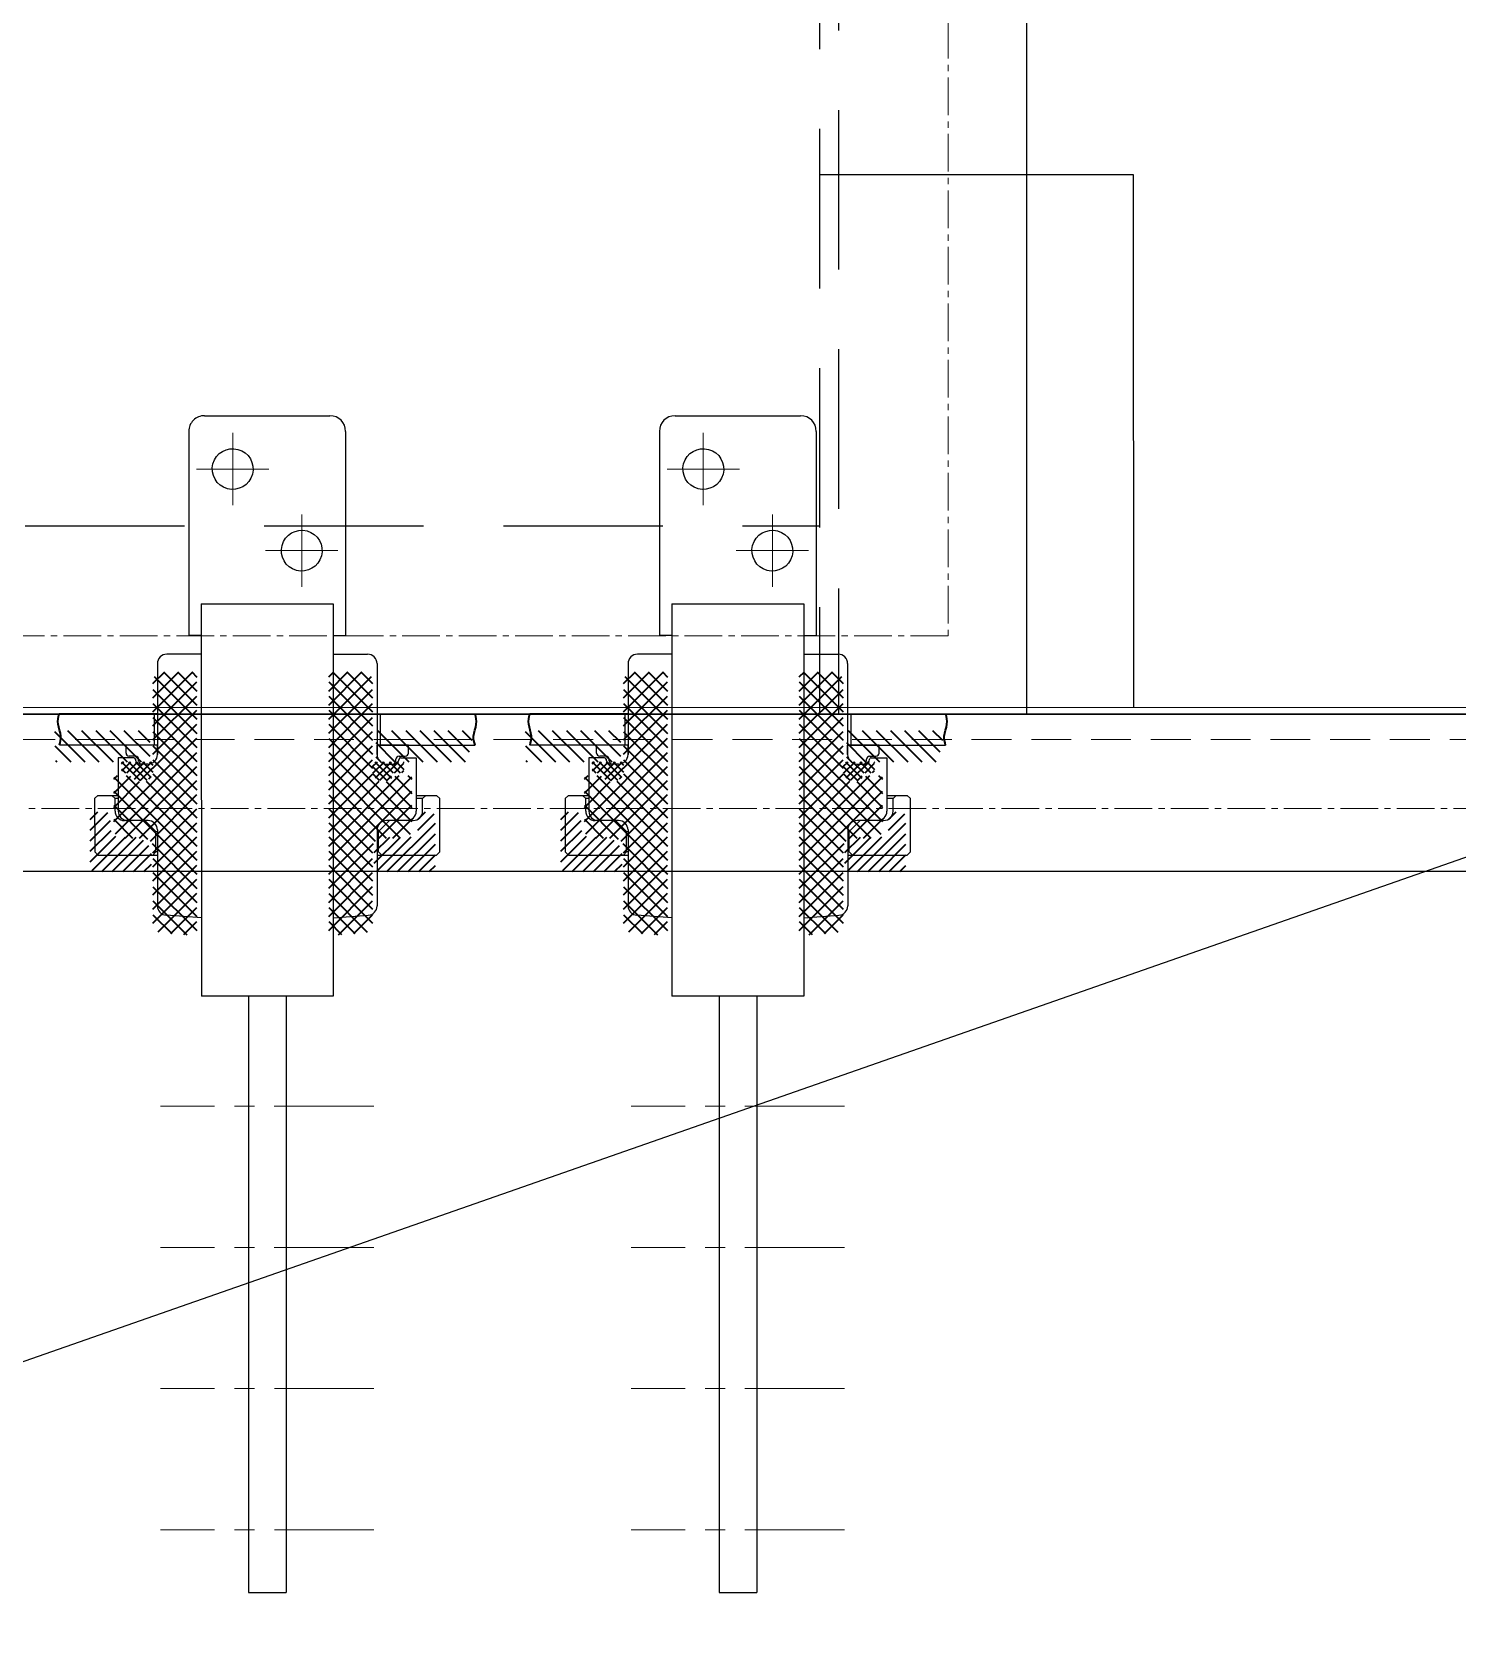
# Model space of a CAD drawing. Header units: millimetres. Extents: x -185079 to -2648, y 85916 to 249201.
# Drawn here: x -53204 to -52750, y 130030 to 130538 of the extents above; entities that cross this region are included whole.
import ezdxf

# ---------------------------------------------------------------- set-up
doc = ezdxf.new("R2010")
doc.units = ezdxf.units.MM
for name, pattern in [('CENTER', [50.800000000000004, 31.75, -6.35, 6.35, -6.35]), ('DASHED', [19.049999999999997, 12.7, -6.35]), ('HIDDEN', [9.524999999999999, 6.35, -3.175]), ('点画线', [18, 12, -2, 2, -2])]:
    doc.linetypes.add(name, pattern=pattern)
for name, color, linetype in [('01粗实线', 7, 'Continuous'), ('1', 4, 'Continuous'), ('2', 3, 'Continuous'), ('3', 6, 'HIDDEN')]:
    doc.layers.add(name, color=color, linetype=linetype)
for name, color, linetype, lineweight in [('04细虚线', 6, 'DASHED', 20), ('2细线层', 4, 'Continuous', 35), ('中心线', 1, 'CENTER', 20), ('中心线层', 1, '点画线', 18), ('粗实线', 7, 'Continuous', 25), ('细实线', 3, 'Continuous', 35)]:
    doc.layers.add(name, color=color, linetype=linetype, lineweight=lineweight)
pattern_1 = [(150.0300830919113, (-84910.80798536705, 112136.0755915615), (-0.7930280452064855, -1.375231896632701), []), (240.0300830919114, (-84910.80798536705, 112136.0755915615), (1.375231896632702, -0.793028045206486), [])]
pattern_2 = [(150.0300830919113, (-85055.67645543786, 112097.1766663922), (-0.7930280452064855, -1.375231896632701), []), (240.0300830919114, (-85055.67645543786, 112097.1766663922), (1.375231896632702, -0.793028045206486), [])]

msp = doc.modelspace()

# ---------------------------------------------------------------- hatches: boundary and pattern name
at = {"layer": '细实线', "extrusion": (-0.004685415688226631, -0.01745240643729068, 0.9998367168639968)}
h = msp.add_hatch(dxfattribs=at)
h.set_pattern_fill('ANSI37', color=256, scale=0.9999999999999993, angle=195.0300830919114)
h.set_pattern_definition([(240.0300830919114, (-86664.85169882781, 112068.0569015738), (2.750463793265403, -1.586056090412972), []), (330.0300830919113, (-86664.85169882781, 112068.0569015738), (1.586056090412971, 2.750463793265403), [])])
h.paths.add_polyline_path([(-85056.71226624606, 112077.8973760348), (-85050.434632543, 112079.5829961255, 0.4142135623699823), (-85048.31524164499, 112083.2583440303), (-85052.7237864975, 112099.6767706384), (-85057.55273549986, 112098.3801397994, 0.4142135624598431), (-85057.90596731621, 112097.7675818152, -0.4142135623758393), (-85058.96566276521, 112095.9299078628), (-85061.38013726639, 112095.2815924433, -0.4142135623689787), (-85065.0554851712, 112097.4009833413), (-85072.5759440373, 112125.4088875551, 0.4142135623937784), (-85076.2512919421, 112127.5282784531), (-85086.8749797473, 112124.6756906073), (-85065.09158165242, 112043.5493473677), (-85054.46918029031, 112047.2309436602, 0.3934789996721827), (-85052.55424133793, 112050.8434998063), (-85058.83165714408, 112074.22202813, -0.4142135623582685)])
h.paths.add_polyline_path([(-85127.43815136713, 112113.7839915599), (-85138.06183917234, 112110.9314037141, 0.4142135623758393), (-85140.18123007033, 112107.2560558093), (-85132.66077120425, 112079.2481515956, -0.4142135624154654), (-85134.7801621023, 112075.5728036908), (-85137.19463660345, 112074.9244882713, -0.4142135623020755), (-85139.03231055586, 112075.9841837204, 0.414213562329721), (-85139.64486854001, 112076.3374155367), (-85144.47381754236, 112075.0407846977), (-85140.06527268984, 112058.6223580897, 0.4142135623672381), (-85136.38992478503, 112056.5029671917), (-85130.11229108195, 112058.1885872823, -0.4142135623555243), (-85126.43694317715, 112056.0691963843), (-85120.159527371, 112032.6906680606, 0.3934789996865711), (-85116.69258556564, 112030.5232115746), (-85105.65475327226, 112032.6576483202)])
h = msp.add_hatch(dxfattribs=at)
h.set_pattern_fill('ANSI37', color=256, scale=0.9999999999999993, angle=195.0300830919114)
h.set_pattern_definition([(240.0300830919114, (-86519.98322875702, 112106.9558267431), (2.750463793265403, -1.586056090412972), []), (330.0300830919113, (-86519.98322875702, 112106.9558267431), (1.586056090412971, 2.750463793265403), [])])
h.paths.add_polyline_path([(-84911.84379617526, 112116.7963012042), (-84905.56616247218, 112118.4819212949, 0.4142135623582685), (-84903.44677157418, 112122.1572691997), (-84907.85531642669, 112138.5756958077), (-84912.68426542907, 112137.2790649687, 0.4142135624598431), (-84913.03749724542, 112136.6665069845, -0.4142135623855456), (-84914.0971926944, 112134.8288330322), (-84916.51166719559, 112134.1805176127, -0.4142135623613812), (-84920.18701510038, 112136.2999085107), (-84927.7074739665, 112164.3078127244, 0.4142135623906658), (-84931.38282187129, 112166.4272036224), (-84942.00650967649, 112163.5746157767), (-84920.22311158161, 112082.448272537), (-84909.6007102195, 112086.1298688295, 0.3934789996708596), (-84907.68577126713, 112089.7424249756), (-84913.96318707327, 112113.1209532994, -0.4142135623703508)])
h.paths.add_polyline_path([(-84982.56968129633, 112152.6829167292), (-84993.19336910153, 112149.8303288835, 0.4142135623744672), (-84995.31275999954, 112146.1549809787), (-84987.79230113345, 112118.147076765, -0.4142135624140933), (-84989.91169203148, 112114.4717288602), (-84992.32616653264, 112113.8234134407, -0.4142135623083007), (-84994.16384048507, 112114.8831088897, 0.4142135623544191), (-84994.7763984692, 112115.2363407061), (-84999.60534747154, 112113.9397098671), (-84995.19680261903, 112097.521283259, 0.414213562373095), (-84991.52145471424, 112095.401892361), (-84985.24382101116, 112097.0875124517, -0.4142135623496675), (-84981.56847310634, 112094.9681215536), (-84975.2910573002, 112071.5895932299, 0.3934789996833343), (-84971.82411549485, 112069.4221367439), (-84960.78628320145, 112071.5565734896)])
h = msp.add_hatch(dxfattribs=at)
h.set_pattern_fill('ANSI31', color=256, scale=0.9999999999999993, angle=285.0300830919114)
h.set_pattern_definition([(330.0300830919113, (-81357.20460205365, 106016.8354088026), (1.586056090412971, 2.750463793265403), [])])
edge = h.paths.add_edge_path()
edge.add_line((-85067.55199252637, 112110.5546938574), (-85064.95873084842, 112100.8967958527))
edge.add_line((-85064.95873084842, 112100.8967958527), (-85035.7618767793, 112108.7365020431))
edge.add_spline(control_points=[(-85035.7618767793, 112108.7365020431), (-85036.28094903064, 112109.5980069722), (-85037.3828670449, 112111.6480353858), (-85036.71061079841, 112115.2335707732), (-85037.72869547691, 112117.4363691096), (-85038.27098765485, 112118.4169955496)], knot_values=[0.4991349242523707, 0.4991349242523707, 0.4991349242523707, 0.4991349242523707, 2.849111683350642, 6.014083337597869, 8.642198821057882, 8.642198821057882, 8.642198821057882, 8.642198821057882], degree=3, periodic=0)
edge.add_line((-85038.27098765485, 112118.4169955496), (-85067.55199252637, 112110.5546938574))
edge = h.paths.add_edge_path()
edge.add_line((-85134.49559648243, 112082.2253117714), (-85137.08885816038, 112091.8832097761))
edge.add_line((-85137.08885816038, 112091.8832097761), (-85166.36986303191, 112084.0209080839))
edge.add_spline(control_points=[(-85166.36986303188, 112084.0209080839), (-85166.34801210288, 112082.9005369142), (-85166.12576245648, 112080.4840473077), (-85163.74789732562, 112077.7175061649), (-85163.67472927102, 112075.3912460241), (-85163.6924505515, 112074.3856055809)], knot_values=[0.4991349242523704, 0.4991349242523704, 0.4991349242523704, 0.4991349242523704, 3.127250407712383, 6.29222206195961, 8.642198821057882, 8.642198821057882, 8.642198821057882, 8.642198821057882], degree=3, periodic=0)
edge.add_line((-85163.69245055152, 112074.3856055809), (-85134.49559648243, 112082.2253117714))
h = msp.add_hatch(dxfattribs=at)
h.set_pattern_fill('ANSI31', color=256, scale=0.9999999999999993, angle=285.0300830919114)
h.set_pattern_definition([(330.0300830919113, (-81212.33613198285, 106055.7343339719), (1.586056090412971, 2.750463793265403), [])])
edge = h.paths.add_edge_path()
edge.add_line((-84922.68352245557, 112149.4536190267), (-84920.09026077762, 112139.795721022))
edge.add_line((-84920.09026077762, 112139.795721022), (-84890.89340670849, 112147.6354272124))
edge.add_spline(control_points=[(-84890.89340670849, 112147.6354272125), (-84891.41247895983, 112148.4969321415), (-84892.51439697409, 112150.5469605551), (-84891.84214072762, 112154.1324959426), (-84892.8602254061, 112156.335294279), (-84893.40251758404, 112157.315920719)], knot_values=[0.4991349242523707, 0.4991349242523707, 0.4991349242523707, 0.4991349242523707, 2.849111683350642, 6.014083337597869, 8.642198821057882, 8.642198821057882, 8.642198821057882, 8.642198821057882], degree=3, periodic=0)
edge.add_line((-84893.40251758404, 112157.3159207189), (-84922.68352245557, 112149.4536190267))
edge = h.paths.add_edge_path()
edge.add_line((-84989.62712641162, 112121.1242369407), (-84992.22038808957, 112130.7821349454))
edge.add_line((-84992.22038808957, 112130.7821349454), (-85021.5013929611, 112122.9198332532))
edge.add_spline(control_points=[(-85021.50139296107, 112122.9198332532), (-85021.47954203209, 112121.7994620835), (-85021.25729238568, 112119.3829724771), (-85018.87942725481, 112116.6164313343), (-85018.80625920021, 112114.2901711935), (-85018.8239804807, 112113.2845307502)], knot_values=[0.4991349242523704, 0.4991349242523704, 0.4991349242523704, 0.4991349242523704, 3.127250407712383, 6.29222206195961, 8.642198821057882, 8.642198821057882, 8.642198821057882, 8.642198821057882], degree=3, periodic=0)
edge.add_line((-85018.82398048072, 112113.2845307502), (-84989.62712641162, 112121.1242369407))
h = msp.add_hatch(dxfattribs=at)
h.set_pattern_fill('ANSI37', color=256, scale=0.4999999999999997, angle=105.0300830919113)
h.set_pattern_definition(pattern_2)
h.paths.add_polyline_path([(-85138.15757772968, 112076.5826268303), (-85138.02791464579, 112076.09973193, 0.4142135623824331), (-85136.80279867751, 112075.3932682973), (-85134.87121907658, 112075.9119206329, 0.4142135623789518), (-85132.75182817855, 112079.5872685377), (-85133.52980668194, 112082.4846379392), (-85143.18770468667, 112079.8913762612), (-85142.53938926716, 112077.47690176, 0.414213562373095), (-85141.31427329889, 112076.7704381273), (-85139.38269369796, 112077.2890904629, -0.4142135624000037)])
h = msp.add_hatch(dxfattribs=at)
h.set_pattern_fill('ANSI37', color=256, scale=0.4999999999999997, angle=105.0300830919113)
h.set_pattern_definition(pattern_2)
h.paths.add_polyline_path([(-85061.47119424067, 112095.6207093854), (-85059.53961463974, 112096.1393617211, 0.4142135623772114), (-85058.83315100706, 112097.3644776893), (-85058.96281409095, 112097.8473725896, -0.4142135623596406), (-85058.2563504583, 112099.0724885578), (-85056.32477085735, 112099.5911408934, 0.41421356240412), (-85055.61830722466, 112100.8162568617), (-85056.26662264415, 112103.2307313628), (-85065.92452064887, 112100.6374696849), (-85065.14654214549, 112097.7401002835, 0.4142135623641255)])
h = msp.add_hatch(dxfattribs=at)
h.set_pattern_fill('ANSI37', color=256, scale=0.4999999999999997, angle=105.0300830919113)
h.set_pattern_definition(pattern_1)
h.paths.add_polyline_path([(-84993.28910765887, 112115.4815519996), (-84993.159444575, 112114.9986570994, 0.4142135623865493), (-84991.9343286067, 112114.2921934667), (-84990.00274900577, 112114.8108458023, 0.4142135623789518), (-84987.88335810773, 112118.4861937071), (-84988.66133661114, 112121.3835631085), (-84998.31923461586, 112118.7903014305), (-84997.67091919636, 112116.3758269294, 0.4142135623596406), (-84996.4458032281, 112115.6693632967), (-84994.51422362716, 112116.1880156323, -0.41421356240412)])
h = msp.add_hatch(dxfattribs=at)
h.set_pattern_fill('ANSI37', color=256, scale=0.4999999999999997, angle=105.0300830919113)
h.set_pattern_definition(pattern_1)
h.paths.add_polyline_path([(-84916.60272416988, 112134.5196345548), (-84914.67114456894, 112135.0382868904, 0.4142135624082364), (-84913.96468093625, 112136.2634028586), (-84914.09434402015, 112136.7462977589, -0.414213562382433), (-84913.38788038748, 112137.9714137272), (-84911.45630078655, 112138.4900660627, 0.4142135623865494), (-84910.74983715385, 112139.715182031), (-84911.39815257335, 112142.1296565322), (-84921.05605057807, 112139.5363948542), (-84920.2780720747, 112136.6390254528, 0.4142135623654976)])
h = msp.add_hatch(dxfattribs=at)
h.set_pattern_fill('ANSI31', color=256, scale=0.7499999999999998, angle=195.0300830919114)
h.set_pattern_definition([(240.0300830919114, (-85011.67119965708, 112195.9013251464), (2.062847844949053, -1.189542067809728), [])])
edge = h.paths.add_edge_path()
edge.add_line((-85042.2001797869, 112089.4055664328), (-85043.4252957552, 112090.1120300654))
edge.add_line((-85043.4252957552, 112090.1120300654), (-85046.8055600568, 112089.2043884781))
edge.add_line((-85046.8055600568, 112089.2043884781), (-85047.51202368952, 112087.9792725099))
edge.add_line((-85047.51202368952, 112087.9792725099), (-85046.47471901831, 112084.116113308))
edge.add_arc((-85049.37208841974, 112083.3381348046), 2.999999999999956, 285.03008309200357, 15.030083092006521, ccw=False)
edge.add_line((-85048.59410991635, 112080.4407654032), (-85055.83753341991, 112078.4958191447))
edge.add_line((-85055.83753341991, 112078.4958191447), (-85058.31015613426, 112074.2079132558))
edge.add_line((-85058.31015613426, 112074.2079132558), (-85056.62453604357, 112067.9302795527))
edge.add_line((-85056.62453604357, 112067.9302795527), (-85055.39942007532, 112067.22381592))
edge.add_line((-85055.39942007532, 112067.22381592), (-85038.49809856706, 112071.7620238565))
edge.add_line((-85038.49809856706, 112071.7620238565), (-85037.79163493439, 112072.9871398247))
edge.add_line((-85037.79163493439, 112072.9871398247), (-85042.2001797869, 112089.4055664328))
edge = h.paths.add_edge_path()
edge.add_line((-85147.73059420616, 112062.1048039434), (-85148.43705783885, 112060.8796879752))
edge.add_line((-85148.43705783885, 112060.8796879752), (-85144.02851298633, 112044.4612613672))
edge.add_line((-85144.02851298633, 112044.4612613672), (-85142.80339701804, 112043.7547977345))
edge.add_line((-85142.80339701804, 112043.7547977345), (-85125.90207550979, 112048.2930056709))
edge.add_line((-85125.90207550979, 112048.2930056709), (-85125.1956118771, 112049.5181216392))
edge.add_line((-85125.1956118771, 112049.5181216392), (-85126.8812319678, 112055.7957553423))
edge.add_line((-85126.8812319678, 112055.7957553423), (-85131.16913785673, 112058.2683780566))
edge.add_line((-85131.16913785673, 112058.2683780566), (-85137.44677155979, 112056.5827579659))
edge.add_arc((-85138.22475006318, 112059.4801273673), 2.999999999999998, 195.0300830920065, 285.0300830920065, ccw=False)
edge.add_line((-85141.1221194646, 112058.7021488639), (-85142.15942413578, 112062.5653080659))
edge.add_line((-85142.15942413578, 112062.5653080659), (-85143.38454010405, 112063.2717716985))
edge.add_line((-85143.38454010405, 112063.2717716985), (-85147.73059420616, 112062.1048039434))
h = msp.add_hatch(dxfattribs=at)
h.set_pattern_fill('ANSI31', color=256, scale=0.7499999999999998, angle=195.0300830919114)
h.set_pattern_definition([(240.0300830919114, (-84866.80272958628, 112234.8002503158), (2.062847844949053, -1.189542067809728), [])])
edge = h.paths.add_edge_path()
edge.add_line((-84897.33170971609, 112128.3044916021), (-84898.55682568438, 112129.0109552348))
edge.add_line((-84898.55682568438, 112129.0109552348), (-84901.937089986, 112128.1033136475))
edge.add_line((-84901.937089986, 112128.1033136475), (-84902.64355361872, 112126.8781976792))
edge.add_line((-84902.64355361872, 112126.8781976792), (-84901.6062489475, 112123.0150384774))
edge.add_arc((-84904.50361834894, 112122.2370599739), 2.999999999999956, 285.03008309200357, 15.030083092006521, ccw=False)
edge.add_line((-84903.72563984554, 112119.3396905725), (-84910.9690633491, 112117.3947443141))
edge.add_line((-84910.9690633491, 112117.3947443141), (-84913.44168606345, 112113.1068384251))
edge.add_line((-84913.44168606345, 112113.1068384251), (-84911.75606597276, 112106.829204722))
edge.add_line((-84911.75606597276, 112106.829204722), (-84910.53095000453, 112106.1227410894))
edge.add_line((-84910.53095000453, 112106.1227410894), (-84893.62962849624, 112110.6609490258))
edge.add_line((-84893.62962849624, 112110.6609490258), (-84892.92316486358, 112111.8860649941))
edge.add_line((-84892.92316486358, 112111.8860649941), (-84897.33170971609, 112128.3044916021))
edge = h.paths.add_edge_path()
edge.add_line((-85002.86212413537, 112101.0037291128), (-85003.56858776804, 112099.7786131445))
edge.add_line((-85003.56858776804, 112099.7786131445), (-84999.16004291552, 112083.3601865365))
edge.add_line((-84999.16004291552, 112083.3601865365), (-84997.93492694723, 112082.6537229038))
edge.add_line((-84997.93492694723, 112082.6537229038), (-84981.03360543898, 112087.1919308403))
edge.add_line((-84981.03360543898, 112087.1919308403), (-84980.32714180631, 112088.4170468086))
edge.add_line((-84980.32714180631, 112088.4170468086), (-84982.012761897, 112094.6946805116))
edge.add_line((-84982.012761897, 112094.6946805116), (-84986.30066778592, 112097.167303226))
edge.add_line((-84986.30066778592, 112097.167303226), (-84992.57830148897, 112095.4816831353))
edge.add_arc((-84993.35627999238, 112098.3790525367), 2.999999999999998, 195.0300830920065, 285.0300830920065, ccw=False)
edge.add_line((-84996.2536493938, 112097.6010740333), (-84997.29095406499, 112101.4642332352))
edge.add_line((-84997.29095406499, 112101.4642332352), (-84998.51607003325, 112102.1706968678))
edge.add_line((-84998.51607003325, 112102.1706968678), (-85002.86212413537, 112101.0037291128))

# ---------------------------------------------------------------- linework, layer by layer
at = {"layer": '01粗实线', "color": 2, "lineweight": -3, "ltscale": 20, "extrusion": (-0.004685415688226634, -0.01745240643729067, 0.9998367168639968)}
msp.add_line((-52867.80632182639, 130320.7415336743, 1725.285546016996), (-54357.75216209405, 130320.7415336743, 1718.30339033412), dxfattribs=at)
at = {"layer": '01粗实线', "lineweight": -3, "ltscale": 2, "extrusion": (-0.00468541568822663, -0.01745240643729067, 0.9998367168639968)}
for p, q in [((-53134.82866456926, 130230.9008689841, 1722.466039183303), (-53134.81312556463, 130040.9298069044, 1719.150118369311)), ((-53122.82879632886, 130230.9008689841, 1722.522272736203), (-53122.81325732422, 130040.9298069044, 1719.206351922212)), ((-52984.830311564, 130230.9008689841, 1723.168958591982), (-52984.81477255937, 130040.9298069044, 1719.85303777799)), ((-52972.8304433236, 130230.9008689841, 1723.225192144882), (-52972.81490431896, 130040.9298069044, 1719.909271330891)), ((-53134.81312556463, 130040.9298069044, 1719.150118369312), (-53122.81325732422, 130040.9298069044, 1719.206351922213)), ((-52984.81477255937, 130040.9298069044, 1719.853037777991), (-52972.81490431896, 130040.9298069044, 1719.909271330892))]:
    msp.add_line(p, q, dxfattribs=at)
at = {"layer": '04细虚线', "linetype": 'DASHED', "extrusion": (-0.004685415688226634, -0.01745240643729067, 0.9998367168639968)}
msp.add_line((-54599.78665025403, 130312.7427521131, 1717.029552163105), (-52625.80832470373, 130312.7427521131, 1726.279971615354), dxfattribs=at)
at = {"layer": '1', "lineweight": -3, "ltscale": 3, "transparency": 33554687, "extrusion": (-0.004685415688226634, -0.01745240643729067, 0.9998367168639968)}
for p, q in [((-52610.80930724552, 130322.7412290644, 1726.524785704578), (-54614.78733259151, 130323.0981458592, 1717.140012307496)), ((-52612.80912171713, 130320.7415336741, 1726.48050901614), (-54612.78719098293, 130321.0984504688, 1717.114480136691))]:
    msp.add_line(p, q, dxfattribs=at)
at = {"layer": '1', "color": 3, "lineweight": -3, "ltscale": 2, "extrusion": (-0.004685415688226648, -0.01745240643729063, 0.9998367168639968), "elevation": 1.311263986281119e-08}
msp.add_lwpolyline([(-89340.74435583597, 116693.2017122206), (-79605.60479144276, 119307.2036772036), (-77739.80294518075, 112358.532017356), (-87474.94250957393, 109744.530052373)], close=True, dxfattribs=at)
at = {"layer": '1', "lineweight": -3, "ltscale": 2, "extrusion": (-0.004685415688226648, -0.01745240643729063, 0.9998367168639968), "elevation": 1.311264075806094e-08}
msp.add_lwpolyline([(-87231.2481748564, 109916.2399077064), (-77857.25883072625, 112433.2686984296), (-79666.37327405855, 119170.8235395233), (-89040.36261818874, 116653.7947488001), (-87231.2481748564, 109916.2399077064)], dxfattribs=at)
at = {"layer": '2', "color": 2, "lineweight": -3, "ltscale": 20, "extrusion": (-0.004685415688226634, -0.01745240643729067, 0.9998367168639968)}
for p, q in [((-52952.80053959391, 130492.705727756, 1727.888926871625), (-52852.80163759041, 130492.7057277559, 1728.357539812466)), ((-52852.80163759041, 130492.7057277559, 1728.357539812466), (-52852.75754039907, 130323.0693020554, 1725.396699122889)), ((-54612.73010558682, 129623.2047592496, 1704.932834198974), (-52610.80930724553, 130322.7412290645, 1726.524785704582)), ((-54272.77201042879, 130320.7415336743, 1718.70162269455), (-52952.78647349159, 130320.7415336743, 1724.887313656568))]:
    msp.add_line(p, q, dxfattribs=at)
at = {"layer": '2细线层', "lineweight": -3, "ltscale": 3}
msp.add_line((-52886.85148057793, 131106.6218220672, 1738.914039038566), (-52886.78719816897, 130320.7415336745, 1725.196598197531), dxfattribs=at)
at = {"layer": '3', "ltscale": 8}
for p, q in [((-52946.84591472607, 131046.6309603578, 1737.585738385428), (-52946.78653937147, 130320.7415336743, 1724.915430433018)), ((-52952.84535814087, 131040.6318741869, 1737.452908320116), (-52952.78647349167, 130320.7415336743, 1724.887313656568))]:
    msp.add_line(p, q, dxfattribs=at)
at = {"layer": '3', "ltscale": 8, "extrusion": (-0.004685415688226634, -0.01745240643729067, 0.9998367168639968)}
msp.add_line((-54272.77691748296, 130380.7323953836, 1719.748755583179), (-52952.79138054567, 130380.7323953837, 1725.934446545197), dxfattribs=at)
at = {"layer": '中心线', "extrusion": (-0.00468541568822663, -0.01745240643729067, 0.9998367168639968)}
for p, q in [((-53139.84328969732, 130410.3705674552, 1725.575229379279), (-53139.84140865989, 130387.3740704666, 1725.173828438637)), ((-52989.84493669207, 130410.3705674552, 1726.278148787958), (-52989.84305565464, 130387.3740704666, 1725.876747847316)), ((-53151.34222290899, 130398.8723189609, 1725.32063842076), (-53128.3424754482, 130398.8723189609, 1725.428419397153)), ((-53001.34386990374, 130398.8723189609, 1726.023557829439), (-52978.34412244294, 130398.8723189609, 1726.131338805832)), ((-53117.84140486646, 130384.3745273811, 1725.224566641191), (-53117.83952382902, 130361.3780303925, 1724.823165700551)), ((-52967.8430518612, 130384.3745273811, 1725.92748604987), (-52967.84117082377, 130361.3780303925, 1725.52608510923)), ((-53129.34033807809, 130372.8762788868, 1724.969975682674), (-53106.3405906173, 130372.8762788868, 1725.077756659068)), ((-52979.34198507284, 130372.8762788868, 1725.672895091353), (-52956.34223761204, 130372.8762788868, 1725.780676067747)), ((-53094.82624131964, 130195.9061996536, 1722.042656841273), (-53162.82549468202, 130195.9061996536, 1721.724000041497)), ((-52944.82788831438, 130195.9061996536, 1722.745576249952), (-53012.82714167677, 130195.9061996536, 1722.426919450176)), ((-53094.82256102905, 130150.9130533716, 1721.2573071748), (-53162.82181439144, 130150.9130533716, 1720.938650375026)), ((-52944.8242080238, 130150.9130533715, 1721.960226583479), (-53012.82346138619, 130150.9130533715, 1721.641569783705)), ((-53094.81888073847, 130105.9199070895, 1720.471957508328), (-53162.81813410086, 130105.9199070895, 1720.153300708554)), ((-52944.82052773322, 130105.9199070895, 1721.174876917007), (-53012.8197810956, 130105.9199070895, 1720.856220117233)), ((-53094.81520044793, 130060.9267608075, 1719.686607841855), (-53162.81445381031, 130060.9267608075, 1719.367951042082)), ((-52944.81684744268, 130060.9267608074, 1720.389527250534), (-53012.81610080505, 130060.9267608074, 1720.070870450761))]:
    msp.add_line(p, q, dxfattribs=at)
at = {"layer": '中心线层', "extrusion": (-0.009372155909799923, -1.148386941096646e-15, 0.9999560803823349)}
msp.add_line((-52911.84916147279, 131081.6256296884, 1738.360580433096), (-52911.78896827573, 130345.7377260532, 1725.515750332578), dxfattribs=at)
at = {"layer": '中心线层'}
msp.add_line((-52911.78896827573, 130345.7377260532, 1725.515750332578), (-54313.77360485626, 130345.7377260532, 1718.94579675907), dxfattribs=at)
at = {"layer": '中心线层', "extrusion": (-0.004685415688226634, -0.01745240643729067, 0.9998367168639968)}
msp.add_line((-54604.784796101, 130290.7461028197, 1716.622172790233), (-52612.80666819008, 130290.7461028197, 1725.956942571833), dxfattribs=at)
at = {"layer": '粗实线', "extrusion": (-0.00468541568822663, -0.01745240643729067, 0.9998367168639968)}
for p, q in [((-53148.8436406909, 130415.8697297786, 1725.62904139606), (-53108.84407988949, 130415.8697297786, 1725.816486572396)), ((-52998.84528768565, 130415.8697297785, 1726.331960804739), (-52958.84572688423, 130415.8697297785, 1726.519405981075)), ((-53153.84317686992, 130410.8704913028, 1725.518349674964), (-53153.83786089464, 130345.8803911176, 1724.383955712284)), ((-53103.84372586817, 130410.8704913028, 1725.752656145387), (-53103.83840989287, 130345.8803911176, 1724.618262182705)), ((-53003.84482386467, 130410.8704913027, 1726.221269083643), (-53003.83950788938, 130345.8803911176, 1725.086875120963)), ((-52953.84537286291, 130410.8704913028, 1726.455575554066), (-52953.84005688761, 130345.8803911176, 1725.321181591384)), ((-53149.83872265686, 130355.8788680692, 1724.577222378022), (-53149.83751057548, 130341.0606480752, 1724.318572225906)), ((-53149.83872265686, 130355.8788680692, 1724.577222378022), (-53107.83918381535, 130355.8788680692, 1724.774039813176)), ((-53107.83918381535, 130355.8788680692, 1724.774039813176), (-53107.83787550995, 130339.8842677561, 1724.494856091672)), ((-52999.8403696516, 130355.8788680692, 1725.280141786701), (-52999.83915757023, 130341.0606480752, 1725.021491634585)), ((-52999.8403696516, 130355.8788680692, 1725.280141786701), (-52957.84083081009, 130355.8788680692, 1725.476959221855)), ((-52957.84083081009, 130355.8788680692, 1725.476959221855), (-52957.8395225047, 130339.8842677561, 1725.197775500351)), ((-53149.83790481451, 130345.8803911176, 1724.402700229917), (-53153.83786089464, 130345.8803911176, 1724.383955712284)), ((-53107.83836597303, 130345.8803911176, 1724.59951766507), (-53103.83840989287, 130345.8803911176, 1724.618262182705)), ((-52999.83955180926, 130345.8803911176, 1725.105619638596), (-53003.83950788938, 130345.8803911176, 1725.086875120963)), ((-52957.84001296778, 130345.8803911176, 1725.302437073749), (-52953.84005688761, 130345.8803911176, 1725.321181591384)), ((-53152.83738141152, 130339.8842677561, 1724.283980268292), (-53160.83729357181, 130339.8842677561, 1724.246491233025)), ((-53149.83741435144, 130339.8842677562, 1724.298038656518), (-53160.83729357181, 130339.8842677561, 1724.246491233025)), ((-53107.83787550995, 130339.8842677561, 1724.494856091673), (-53096.83799628954, 130339.8842677561, 1724.546403515165)), ((-53104.83790844983, 130339.8842677561, 1724.508914479899), (-53096.83799628954, 130339.8842677561, 1724.546403515165)), ((-53002.83902840626, 130339.8842677561, 1724.986899676971), (-53010.83894056655, 130339.8842677561, 1724.949410641704)), ((-52999.83906134618, 130339.8842677561, 1725.000958065197), (-53010.83894056655, 130339.8842677561, 1724.949410641704)), ((-52957.8395225047, 130339.8842677561, 1725.197775500352), (-52946.83964328429, 130339.8842677561, 1725.249322923844)), ((-52954.83955544457, 130339.8842677561, 1725.211833888578), (-52946.83964328429, 130339.8842677561, 1725.249322923844)), ((-53163.83701527922, 130336.8847246707, 1724.180076200368), (-53163.83464353641, 130307.8891415111, 1723.673961970864)), ((-53093.83778387675, 130336.8847246706, 1724.508105258958), (-53093.83541213394, 130307.8891415111, 1724.001991029453)), ((-53013.83866227396, 130336.8847246706, 1724.882995609047), (-53013.83629053115, 130307.8891415111, 1724.376881379543)), ((-52943.83943087149, 130336.8847246706, 1725.211024667637), (-52943.83705912868, 130307.8891415111, 1724.704910438132)), ((-53163.83570673145, 130320.8871615481, 1723.900840763401), (-53195.15355927913, 130320.8871615481, 1723.754079642136)), ((-53164.83569575149, 130320.8871615481, 1723.896154633992), (-53164.83487790915, 130310.8886845966, 1723.721632485887)), ((-53093.83647532898, 130320.8871615481, 1724.22886982199), (-53062.51862278128, 130320.8871615482, 1724.375630943256)), ((-53092.83648630894, 130320.8871615481, 1724.2335559514), (-53092.83566846661, 130310.8886845966, 1724.059033803295)), ((-53013.83735372619, 130320.8871615481, 1724.60376017208), (-53045.15520627388, 130320.8871615481, 1724.456999050815)), ((-53014.83734274624, 130320.8871615481, 1724.599074042671), (-53014.83652490389, 130310.8886845966, 1724.424551894566)), ((-52943.83812232372, 130320.8871615481, 1724.931789230669), (-52912.52026977603, 130320.8871615481, 1725.078550351935)), ((-52942.83813330368, 130320.8871615481, 1724.936475360079), (-52942.83731546135, 130310.8886845966, 1724.761953211974)), ((-53163.83488888909, 130310.8886845966, 1723.726318615296), (-53195.06561080196, 130310.8886845966, 1723.579965803944)), ((-53173.83457462885, 130308.3890653587, 1723.635826784186), (-53173.83477908946, 130310.8886845966, 1723.679457321211)), ((-53170.83452578454, 130307.3892176635, 1723.632432957601), (-53172.8345038246, 130307.3892176635, 1723.623060698783)), ((-53163.83464353641, 130307.8891415111, 1723.673961970864), (-53163.83488888909, 130310.8886845966, 1723.726318615296)), ((-53093.83565748662, 130310.8886845966, 1724.054347673886), (-53062.60493557378, 130310.8886845966, 1724.200700485238)), ((-53093.83565748662, 130310.8886845966, 1724.054347673886), (-53062.60493557378, 130310.8886845966, 1724.200700485237)), ((-53083.83576728628, 130310.8886845966, 1724.10120896797), (-53093.83565748662, 130310.8886845966, 1724.054347673886)), ((-53093.83541213394, 130307.8891415111, 1724.001991029453), (-53093.83565748662, 130310.8886845966, 1724.054347673886)), ((-53086.83544810157, 130307.3892176635, 1724.026067827909), (-53084.8354700615, 130307.3892176636, 1724.035440086726)), ((-53083.83556282568, 130308.3890653587, 1724.057578430944), (-53083.83576728628, 130310.8886845966, 1724.10120896797)), ((-53013.83653588383, 130310.8886845966, 1724.429238023975), (-53045.06725779671, 130310.8886845965, 1724.282885212623)), ((-53023.8362216236, 130308.3890653587, 1724.338746192865), (-53023.83642608421, 130310.8886845965, 1724.38237672989)), ((-53020.83617277928, 130307.3892176635, 1724.33535236628), (-53022.83615081935, 130307.3892176635, 1724.325980107462)), ((-53013.83629053115, 130307.8891415111, 1724.376881379543), (-53013.83653588383, 130310.8886845966, 1724.429238023975)), ((-52943.83730448136, 130310.8886845966, 1724.757267082565), (-52912.60658256852, 130310.8886845965, 1724.903619893917)), ((-52943.83730448136, 130310.8886845966, 1724.757267082565), (-52912.60658256852, 130310.8886845966, 1724.903619893916)), ((-52933.83741428102, 130310.8886845966, 1724.804128376649), (-52943.83730448136, 130310.8886845966, 1724.757267082565)), ((-52943.83705912868, 130307.8891415111, 1724.704910438132), (-52943.83730448136, 130310.8886845966, 1724.757267082565)), ((-52936.83709509631, 130307.3892176635, 1724.728987236588), (-52934.83711705625, 130307.3892176635, 1724.738359495405)), ((-52933.83720982043, 130308.3890653586, 1724.760497839623), (-52933.83741428102, 130310.8886845966, 1724.804128376649)), ((-53176.33442450261, 130306.889293816, 1723.597933138449), (-53176.3330341706, 130289.8918829983, 1723.30124548667)), ((-53171.33447940243, 130306.889293816, 1723.621363785491), (-53176.33442450261, 130306.889293816, 1723.597933138449)), ((-53169.83441408812, 130305.8894461208, 1723.610940764794), (-53169.83445498024, 130306.3893699684, 1723.619666872198)), ((-53166.83436524381, 130304.8895984256, 1723.607546938207), (-53169.33433779387, 130304.8895984257, 1723.595831614687)), ((-53166.83436524381, 130304.8895984256, 1723.607546938207), (-53169.33433779387, 130304.8895984257, 1723.595831614687)), ((-53090.8351997211, 130304.8895984256, 1723.963692773247), (-53088.33522717103, 130304.8895984257, 1723.97540809677)), ((-53090.83519972111, 130304.8895984256, 1723.963692773247), (-53088.33522717103, 130304.8895984257, 1723.97540809677)), ((-53087.83531444527, 130305.8894461208, 1723.995203376285), (-53087.83535533736, 130306.3893699684, 1724.00392948369)), ((-53086.33541269945, 130306.889293816, 1724.019684785207), (-53081.33546759927, 130306.889293816, 1724.043115432249)), ((-53081.33546759927, 130306.889293816, 1724.043115432249), (-53081.33407726725, 130289.8918829983, 1723.746427780471)), ((-53026.33607149735, 130306.889293816, 1724.300852547128), (-53026.33468116535, 130289.8918829983, 1724.004164895349)), ((-53021.33612639717, 130306.8892938159, 1724.32428319417), (-53026.33607149735, 130306.889293816, 1724.300852547128)), ((-53019.83606108287, 130305.8894461208, 1724.313860173473), (-53019.83610197499, 130306.3893699684, 1724.322586280877)), ((-53016.83601223855, 130304.8895984256, 1724.310466346886), (-53019.33598478862, 130304.8895984256, 1724.298751023366)), ((-53016.83601223855, 130304.8895984256, 1724.310466346886), (-53019.33598478862, 130304.8895984256, 1724.298751023366)), ((-52940.83684671584, 130304.8895984256, 1724.666612181926), (-52938.33687416578, 130304.8895984256, 1724.678327505449)), ((-52940.83684671586, 130304.8895984256, 1724.666612181926), (-52938.33687416578, 130304.8895984256, 1724.678327505449)), ((-52937.83696144001, 130305.8894461208, 1724.698122784964), (-52937.8370023321, 130306.3893699684, 1724.706848892369)), ((-52936.3370596942, 130306.8892938159, 1724.722604193886), (-52931.33711459402, 130306.889293816, 1724.746034840928)), ((-52931.33711459402, 130306.889293816, 1724.746034840928), (-52931.335724262, 130289.8918829983, 1724.44934718915)), ((-53183.83327895781, 130293.891273779, 1723.335908375349), (-53182.83337172201, 130294.8911214741, 1723.358046719568)), ((-53183.83327895781, 130293.891273779, 1723.335908375349), (-53183.83188862581, 130276.8938629613, 1723.039220723571)), ((-53182.83337172201, 130294.8911214741, 1723.358046719568), (-53176.33344309179, 130294.8911214741, 1723.388506560722)), ((-53178.33342113186, 130294.8911214741, 1723.379134301906), (-53177.33335032758, 130293.891273779, 1723.366368216505)), ((-53176.33336130755, 130293.891273779, 1723.371054345913), (-53177.33335032758, 130293.891273779, 1723.366368216505)), ((-53177.33302319064, 130289.8918829983, 1723.296559357261), (-53177.33335032758, 130293.891273779, 1723.366368216505)), ((-53081.33448618844, 130294.8911214741, 1723.833688854524), (-53074.83455755821, 130294.8911214741, 1723.864148695679)), ((-53079.33442636412, 130293.8912737789, 1723.825608898531), (-53081.3344044042, 130293.8912737789, 1723.816236639713)), ((-53078.33451912833, 130294.8911214741, 1723.847747242749), (-53079.33442636412, 130293.8912737789, 1723.825608898531)), ((-53079.33409922718, 130289.8918829983, 1723.755800039288), (-53079.33442636412, 130293.8912737789, 1723.825608898531)), ((-53073.83448675393, 130293.8912737789, 1723.851382610277), (-53074.83455755821, 130294.8911214741, 1723.864148695679)), ((-53073.83309642192, 130276.8938629613, 1723.554694958498), (-53073.83448675393, 130293.8912737789, 1723.851382610277)), ((-53033.83492595256, 130293.8912737789, 1724.038827784028), (-53032.83501871675, 130294.8911214741, 1724.060966128247)), ((-53033.83492595256, 130293.8912737789, 1724.038827784028), (-53033.83353562055, 130276.8938629613, 1723.74214013225)), ((-53032.83501871675, 130294.8911214741, 1724.060966128247), (-53026.33509008653, 130294.8911214741, 1724.091425969401)), ((-53028.3350681266, 130294.8911214741, 1724.082053710585), (-53027.33499732232, 130293.8912737789, 1724.069287625184)), ((-53026.3350083023, 130293.8912737789, 1724.073973754592), (-53027.33499732232, 130293.8912737789, 1724.069287625184)), ((-53027.33467018539, 130289.8918829983, 1723.99947876594), (-53027.33499732232, 130293.8912737789, 1724.069287625184)), ((-52931.33613318318, 130294.8911214741, 1724.536608263203), (-52924.83620455295, 130294.8911214741, 1724.567068104358)), ((-52929.33607335886, 130293.8912737789, 1724.52852830721), (-52931.33605139895, 130293.8912737789, 1724.519156048392)), ((-52928.33616612307, 130294.8911214741, 1724.550666651428), (-52929.33607335886, 130293.8912737789, 1724.52852830721)), ((-52929.33574622193, 130289.8918829983, 1724.458719447967), (-52929.33607335886, 130293.8912737789, 1724.52852830721)), ((-52923.83613374867, 130293.8912737789, 1724.554302018956), (-52924.83620455295, 130294.8911214741, 1724.567068104358)), ((-52923.83474341666, 130276.8938629612, 1724.257614367177), (-52923.83613374867, 130293.8912737789, 1724.554302018956)), ((-53166.83289312758, 130286.8923399128, 1723.293407071619), (-53174.33281077782, 130286.8923399128, 1723.258261101056)), ((-53166.83289312758, 130286.8923399128, 1723.293407071619), (-53173.33282175781, 130286.8923399129, 1723.262947230464)), ((-53166.83289312758, 130286.8923399128, 1723.293407071619), (-53172.33283273777, 130286.8923399129, 1723.267633359873)), ((-53166.83289312758, 130286.8923399128, 1723.293407071619), (-53172.33283273777, 130286.8923399129, 1723.267633359873)), ((-53164.33263433265, 130283.3928729798, 1723.244039643304), (-53167.8328821476, 130286.8923399128, 1723.28872094221)), ((-53093.33341391015, 130283.3928729798, 1723.576754831302), (-53089.83373858486, 130286.8923399128, 1723.654239036069)), ((-53085.33378799469, 130286.8923399128, 1723.675326618406), (-53090.83372760488, 130286.8923399128, 1723.649552906659)), ((-53085.33378799469, 130286.8923399128, 1723.675326618406), (-53090.83372760488, 130286.8923399128, 1723.649552906659)), ((-53082.33382093458, 130286.8923399128, 1723.689385006632), (-53090.83372760488, 130286.8923399128, 1723.649552906659)), ((-53084.33379897467, 130286.8923399128, 1723.680012747815), (-53090.83372760488, 130286.8923399128, 1723.649552906659)), ((-53016.83454012232, 130286.8923399128, 1723.996326480298), (-53024.33445777257, 130286.8923399128, 1723.961180509735)), ((-53016.83454012232, 130286.8923399128, 1723.996326480298), (-53023.33446875255, 130286.8923399128, 1723.965866639143)), ((-53016.83454012232, 130286.8923399128, 1723.996326480298), (-53022.33447973251, 130286.8923399128, 1723.970552768552)), ((-53016.83454012232, 130286.8923399128, 1723.996326480298), (-53022.33447973251, 130286.8923399128, 1723.970552768552)), ((-53014.33428132739, 130283.3928729798, 1723.946959051983), (-53017.83452914235, 130286.8923399128, 1723.991640350889)), ((-52943.33506090489, 130283.3928729798, 1724.279674239981), (-52939.8353855796, 130286.8923399128, 1724.357158444748)), ((-52935.33543498944, 130286.8923399128, 1724.378246027085), (-52940.83537459963, 130286.8923399128, 1724.352472315338)), ((-52935.33543498944, 130286.8923399128, 1724.378246027085), (-52940.83537459963, 130286.8923399128, 1724.352472315338)), ((-52932.33546792933, 130286.8923399128, 1724.392304415311), (-52940.83537459963, 130286.8923399128, 1724.352472315338)), ((-52934.33544596941, 130286.8923399128, 1724.382932156494), (-52940.83537459963, 130286.8923399128, 1724.352472315338)), ((-53164.33210273512, 130276.8938629613, 1723.130600247035), (-53164.33263433265, 130283.3928729798, 1723.244039643304)), ((-53164.33263433265, 130283.3928729798, 1723.244039643304), (-53163.83263982263, 130283.3928729798, 1723.246382708008)), ((-53163.83268071475, 130283.8927968274, 1723.255108815413), (-53163.83070099301, 130259.6898412264, 1722.832649292586)), ((-53093.83344931228, 130283.8927968273, 1723.583137874003), (-53093.83146519763, 130259.6361357109, 1723.159740928207)), ((-53093.83340842016, 130283.3928729798, 1723.574411766597), (-53093.33341391015, 130283.3928729798, 1723.576754831302)), ((-53093.33288231261, 130276.8938629613, 1723.463315435034), (-53093.33341391015, 130283.3928729798, 1723.576754831302)), ((-53014.33374972986, 130276.8938629612, 1723.833519655714), (-53014.33428132739, 130283.3928729798, 1723.946959051983)), ((-53014.33428132739, 130283.3928729798, 1723.946959051983), (-53013.83428681738, 130283.3928729798, 1723.949302116687)), ((-53013.8343277095, 130283.8927968273, 1723.958028224092), (-53013.83234798776, 130259.6898412264, 1723.535568701265)), ((-52943.83509630703, 130283.8927968273, 1724.286057282682), (-52943.83311219237, 130259.6361357109, 1723.862660336886)), ((-52943.83505541491, 130283.3928729798, 1724.277331175276), (-52943.33506090489, 130283.3928729797, 1724.279674239981)), ((-52943.33452930735, 130276.8938629612, 1724.166234843713), (-52943.33506090489, 130283.3928729798, 1724.279674239981)), ((-53183.83188862581, 130276.8938629613, 1723.039220723571), (-53182.83181782157, 130275.8940152661, 1723.026454638169)), ((-53164.33210273512, 130276.8938629613, 1723.130600247035), (-53165.33200997094, 130275.8940152661, 1723.108461902816)), ((-53163.83210822512, 130276.8938629613, 1723.13294331174), (-53164.33210273512, 130276.8938629613, 1723.130600247035)), ((-53093.33288231261, 130276.8938629613, 1723.463315435034), (-53093.83287682265, 130276.8938629613, 1723.46097237033)), ((-53093.33288231261, 130276.8938629613, 1723.463315435034), (-53092.33281150836, 130275.8940152661, 1723.450549349632)), ((-53074.83300365774, 130275.8940152661, 1723.53255661428), (-53073.83309642192, 130276.8938629613, 1723.554694958498)), ((-53033.83353562055, 130276.8938629613, 1723.74214013225), (-53032.83346481631, 130275.8940152661, 1723.729374046848)), ((-53014.33374972986, 130276.8938629612, 1723.833519655714), (-53015.33365696568, 130275.8940152661, 1723.811381311495)), ((-53013.83375521986, 130276.8938629612, 1723.835862720419), (-53014.33374972986, 130276.8938629612, 1723.833519655714)), ((-52943.33452930735, 130276.8938629612, 1724.166234843713), (-52943.83452381739, 130276.8938629612, 1724.163891779009)), ((-52943.33452930735, 130276.8938629612, 1724.166234843713), (-52942.3344585031, 130275.8940152661, 1724.153468758311)), ((-52924.83465065248, 130275.8940152661, 1724.235476022959), (-52923.83474341666, 130276.8938629612, 1724.257614367177)), ((-53182.83181782157, 130275.8940152661, 1723.026454638169), (-53163.83202644088, 130275.8940152661, 1723.115491096929)), ((-53093.83279503841, 130275.8940152661, 1723.443520155519), (-53074.83300365774, 130275.8940152661, 1723.53255661428)), ((-53032.83346481631, 130275.8940152661, 1723.729374046848), (-53013.83367343563, 130275.8940152661, 1723.818410505608)), ((-52943.83444203316, 130275.8940152661, 1724.146439564198), (-52924.83465065248, 130275.8940152661, 1724.235476022959)), ((-53149.83054447567, 130255.897061363, 1722.832052612438), (-53161.04422800684, 130256.6979208804, 1722.793482471641)), ((-53107.83100563419, 130255.897061363, 1723.028870047592), (-53096.61745311838, 130256.6979208804, 1723.095397991158)), ((-52999.83219147041, 130255.897061363, 1723.534972021117), (-53011.04587500158, 130256.6979208803, 1723.49640188032)), ((-52957.83265262893, 130255.897061363, 1723.731789456271), (-52946.61910011312, 130256.6979208803, 1723.798317399837)), ((-53107.82896102832, 130230.9008689841, 1722.592564677329), (-53149.82849986981, 130230.9008689841, 1722.395747242174)), ((-52957.83060802307, 130230.900868984, 1723.295484086008), (-52999.83014686455, 130230.9008689841, 1723.098666650853))]:
    msp.add_line(p, q, dxfattribs=at)
at = {"layer": '粗实线', "extrusion": (-0.009369301277719217, -0.03489911350727357, 0.9993469207787523)}
for p, q in [((-53149.83872265684, 130355.8788680692, 1724.577222378023), (-53149.82849986981, 130230.9008689841, 1722.395747242174)), ((-53107.83918381536, 130355.8788680692, 1724.774039813178), (-53107.82896102832, 130230.9008689841, 1722.592564677329)), ((-52999.84036965159, 130355.8788680692, 1725.280141786702), (-52999.83014686455, 130230.9008689841, 1723.098666650853)), ((-52957.84083081011, 130355.8788680692, 1725.476959221857), (-52957.83060802307, 130230.900868984, 1723.295484086008))]:
    msp.add_line(p, q, dxfattribs=at)
at = {"layer": '粗实线', "extrusion": (-0.004685415688226634, -0.01745240643729067, 0.9998367168639968)}
for p, q in [((-54607.78721668821, 130320.7415336743, 1717.131680846322), (-52617.80906681731, 130320.7415336744, 1726.457078369106)), ((-54612.78307257663, 130270.7491489165, 1716.235639458756), (-52612.80503250535, 130270.7491489166, 1725.607898275623))]:
    msp.add_line(p, q, dxfattribs=at)
at = {"layer": '粗实线', "extrusion": (-0.00468541568822663, -0.01745240643729067, 0.9998367168639968)}
for centre in [(-85133.17078578565, 112173.6951065208, -301.6990633170494), (-84988.30231571484, 112212.5940316901, -301.6990633196347), (-85105.18092981254, 112154.2897473999, -301.6990633170483), (-84960.31245974175, 112193.1886725693, -301.6990633196331)]:
    msp.add_circle(centre, 6.499999999999995, dxfattribs=at)
for centre, radius, start, end in [((-85144.97480800346, 112182.9506486163, -301.6990633170487), 4.999999999999994, 105.0300830918311, 195.0300830919489), ((-85106.34321598455, 112193.3236953281, -301.699063317051), 4.999999999999994, 15.03008309194888, 105.0300830914225), ((-85000.10633793267, 112221.8495737856, -301.6990633196335), 4.999999999999994, 105.0300830917446, 195.0300830916268), ((-84961.47474591374, 112232.2226204974, -301.6990633196358), 4.999999999999994, 15.0300830919921, 105.03008309167), ((-85137.37491764322, 112108.3731512548, -301.6990633170481), 2.999999999999999, 105.0300830914697, 195.0300830919344), ((-85137.37491764322, 112108.3731512548, -301.6990633170481), 2.999999999999999, 105.0300830914697, 195.0300830919344), ((-85075.56437041305, 112124.9700259938, -301.6990633170485), 2.999999999999999, 15.03008309166605, 105.0300830907365), ((-85075.56437041305, 112124.9700259938, -301.6990633170485), 2.999999999999999, 15.03008309166605, 105.0300830907365), ((-84992.50644757242, 112147.2720764242, -301.6990633196326), 2.999999999999999, 105.0300830915418, 195.0300830919344), ((-84992.50644757242, 112147.2720764242, -301.6990633196326), 2.999999999999999, 105.0300830915418, 195.0300830919344), ((-84930.69590034224, 112163.8689511631, -301.6990633196335), 2.999999999999999, 15.03008309193445, 105.0300830905924), ((-84930.69590034224, 112163.8689511631, -301.6990633196335), 2.999999999999999, 15.03008309193445, 105.0300830905924), ((-85141.5735994667, 112077.7362279278, -301.6990633170478), 0.9999999999999992, 195.0300830918623, 285.0300830928838), ((-85139.12336753018, 112076.3233006624, -301.6990633170499), 0.9999999999999992, 15.03008309186234, 105.0300830912734), ((-85135.64919757997, 112078.8092900343, -301.6990633170501), 2.999999999999999, 285.030083092347, 15.03008309193445), ((-85135.64919757997, 112078.8092900343, -301.6990633170501), 2.999999999999999, 285.030083092347, 15.03008309193445), ((-85062.24917274408, 112098.5180787868, -301.6990633170483), 2.999999999999999, 195.0300830920065, 285.030083092347), ((-85062.24917274408, 112098.5180787868, -301.6990633170483), 2.999999999999999, 195.0300830920065, 285.030083092347), ((-85057.99702429051, 112098.1066987573, -301.6990633170483), 0.9999999999999992, 105.0300830920786, 195.0300830920786), ((-85056.58409702513, 112100.5569306938, -301.6990633170499), 0.9999999999999992, 285.0300830912734, 15.03008309207858), ((-84996.70512939591, 112116.6351530972, -301.6990633196331), 0.9999999999999992, 195.0300830926675, 285.0300830928838), ((-84994.25489745937, 112115.2222258317, -301.6990633196347), 0.9999999999999992, 15.03008309266756, 105.0300830918624), ((-84990.78072750918, 112117.7082152036, -301.6990633196349), 2.999999999999999, 285.030083092347, 15.03008309166605), ((-84990.78072750918, 112117.7082152036, -301.6990633196349), 2.999999999999999, 285.030083092347, 15.03008309166605), ((-84917.38070267327, 112137.4170039561, -301.6990633196335), 2.999999999999999, 195.0300830916661, 285.030083092419), ((-84917.38070267327, 112137.4170039561, -301.6990633196335), 2.999999999999999, 195.0300830916661, 285.030083092419), ((-84913.1285542197, 112137.0056239266, -301.6990633196333), 0.9999999999999992, 105.0300830926676, 195.0300830910571), ((-84911.71562695433, 112139.4558558631, -301.6990633196349), 0.9999999999999992, 285.0300830920785, 15.03008309186234), ((-85139.6062624304, 112076.1936375785, -301.6990633170501), 0.4999999999999996, 15.03008309148954, 105.0300830894466), ((-85137.67468282947, 112076.7122899141, -301.6990633170481), 1.499999999999999, 195.0300830922749, 285.0300830933486), ((-85137.06212484532, 112076.3590580977, -301.699063317049), 0.9999999999999992, 195.0300830912733, 285.0300830928838), ((-85059.79894080755, 112097.1051515215, -301.6990633170487), 0.9999999999999992, 285.0300830944943, 15.03008309127333), ((-85059.44570899123, 112097.7177095057, -301.699063317049), 1.499999999999999, 285.0300830928117, 15.03008309120127), ((-85057.5141293903, 112098.2363618412, -301.6990633170485), 0.4999999999999996, 105.0300830862257, 195.0300830931), ((-84994.7377923596, 112115.0925627478, -301.6990633196349), 0.4999999999999996, 15.03008309105711, 105.0300830894466), ((-84992.80621275866, 112115.6112150835, -301.6990633196331), 1.499999999999999, 195.0300830921308, 285.0300830934927), ((-84992.19365477451, 112115.2579832671, -301.699063319634), 0.9999999999999992, 195.0300830918623, 285.0300830928838), ((-84914.93047073676, 112136.0040766908, -301.6990633196335), 0.9999999999999992, 285.0300830947105, 15.03008309105711), ((-84914.57723892042, 112136.616634675, -301.6990633196338), 1.499999999999999, 285.0300830922749, 15.0300830917381), ((-84912.64565931949, 112137.1352870105, -301.6990633196335), 0.4999999999999996, 105.0300830882686, 195.0300830926675), ((-85138.22475006316, 112059.4801273674, -301.6990633170499), 2.999999999999999, 195.0300830919344, 285.0300830920065), ((-85137.2589602627, 112059.7394535351, -301.6990633170499), 2.999999999999999, 195.0300830917381, 285.0300830918102), ((-85129.42536955286, 112055.630334823, -301.699063317049), 2.999999999999999, 15.03008309200652, 105.0300830922749), ((-85056.02534471697, 112075.3391235755, -301.699063317049), 2.999999999999999, 105.0300830917381, 195.0300830918624), ((-85051.30366802067, 112082.819482469, -301.6990633170496), 2.999999999999999, 285.0300830922029, 15.03008309200652), ((-85049.37208841972, 112083.3381348046, -301.6990633170499), 2.999999999999999, 285.0300830926154, 15.03008309207858), ((-84993.35627999237, 112098.3790525367, -301.6990633196347), 2.999999999999999, 195.0300830919344, 285.0300830920065), ((-84992.39049019189, 112098.6383787045, -301.6990633196349), 2.999999999999999, 195.0300830919344, 285.0300830913976), ((-84984.55689948206, 112094.5292599923, -301.699063319634), 2.999999999999999, 15.0300830917381, 105.0300830920065), ((-84911.15687464617, 112114.2380487449, -301.699063319634), 2.999999999999999, 105.0300830917381, 195.0300830916661), ((-84906.43519794988, 112121.7184076383, -301.6990633196344), 2.999999999999999, 285.0300830922749, 15.03008309200652), ((-84904.50361834891, 112122.2370599739, -301.6990633196349), 2.999999999999999, 285.0300830922749, 15.03008309207858), ((-85117.35321494387, 112033.807763506, -301.6990633170476), 2.999999999999999, 195.0300830917381, 280.9444663117051), ((-85055.54266771366, 112050.4046382449, -301.6990633170481), 2.999999999999999, 289.1156998714281, 15.03008309193445), ((-84972.48474487307, 112072.7066886753, -301.6990633196326), 2.999999999999999, 195.0300830922749, 280.9444663119252), ((-84910.67419764286, 112089.3035634143, -301.6990633196328), 2.999999999999999, 289.115699871519, 15.03008309193445)]:
    msp.add_arc(centre, radius, start, end, dxfattribs=at)
at = {"layer": '细实线'}
for points in [[(-53195.06561080196, 130310.8886845966, 1723.579965803943), (-53194.78778899509, 130311.8551790636, 1723.598138136089), (-53194.25538497092, 130314.1204867022, 1723.640174603718), (-53195.83471796106, 130317.4085257119, 1723.690167128263), (-53195.42290552087, 130319.7996176454, 1723.733834079061), (-53195.15355927915, 130320.8871615482, 1723.754079642136)], [(-53062.60493557379, 130310.8886845966, 1724.200700485237), (-53062.88291549275, 130311.8551790636, 1724.216268229972), (-53063.4156901063, 130314.1204867022, 1724.253313077852), (-53061.83689501759, 130317.4085257119, 1724.318105161761), (-53062.24909862461, 130319.7996176454, 1724.35791062433), (-53062.51862278131, 130320.8871615482, 1724.375630943256)], [(-53045.06725779671, 130310.8886845965, 1724.282885212622), (-53044.78943598983, 130311.8551790636, 1724.301057544768), (-53044.25703196567, 130314.1204867021, 1724.343094012397), (-53045.8363649558, 130317.4085257118, 1724.393086536942), (-53045.42455251561, 130319.7996176454, 1724.43675348774), (-53045.15520627389, 130320.8871615481, 1724.456999050815)], [(-52912.60658256854, 130310.8886845965, 1724.903619893916), (-52912.8845624875, 130311.8551790636, 1724.919187638651), (-52913.41733710104, 130314.1204867022, 1724.956232486531), (-52911.83854201234, 130317.4085257118, 1725.02102457044), (-52912.25074561936, 130319.7996176454, 1725.060830033009), (-52912.52026977605, 130320.8871615481, 1725.078550351935)]]:
    msp.add_open_spline(points, degree=3, knots=[0.4991349242523707, 0.4991349242523707, 0.4991349242523707, 0.4991349242523707, 2.849111683350642, 6.014083337597869, 8.642198821057882, 8.642198821057882, 8.642198821057882, 8.642198821057882], dxfattribs=at)

doc.saveas('drawing.dxf')
